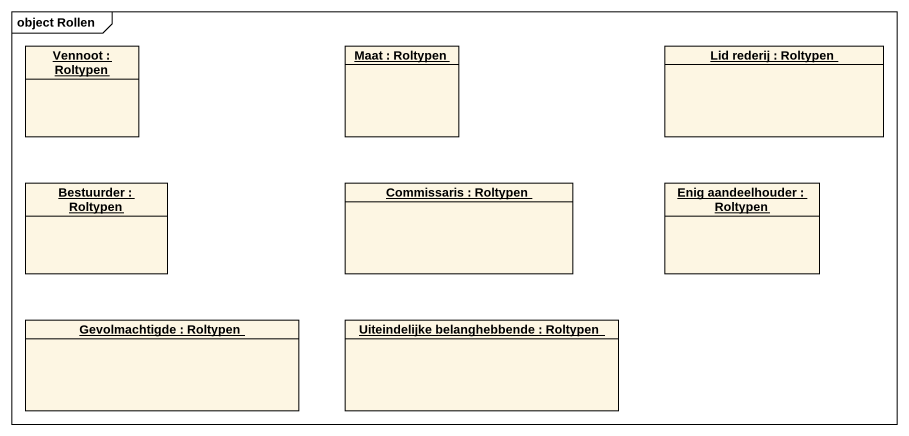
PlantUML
@startuml
mainframe object Rollen
hide circle
hide empty members
object "Vennoot : Roltypen" as Vennoot
object "Maat : Roltypen" as Maat
object "Lid rederij : Roltypen" as Lid_rederij
object "Bestuurder : Roltypen" as Bestuurder
object "Commissaris : Roltypen" as Commissaris
object "Enig aandeelhouder : Roltypen" as Enig_aandeelhouder
object "Gevolmachtigde : Roltypen" as Gevolmachtigde
object "Uiteindelijke belanghebbende : Roltypen" as Uiteindelijke_belanghebbende
@enduml
